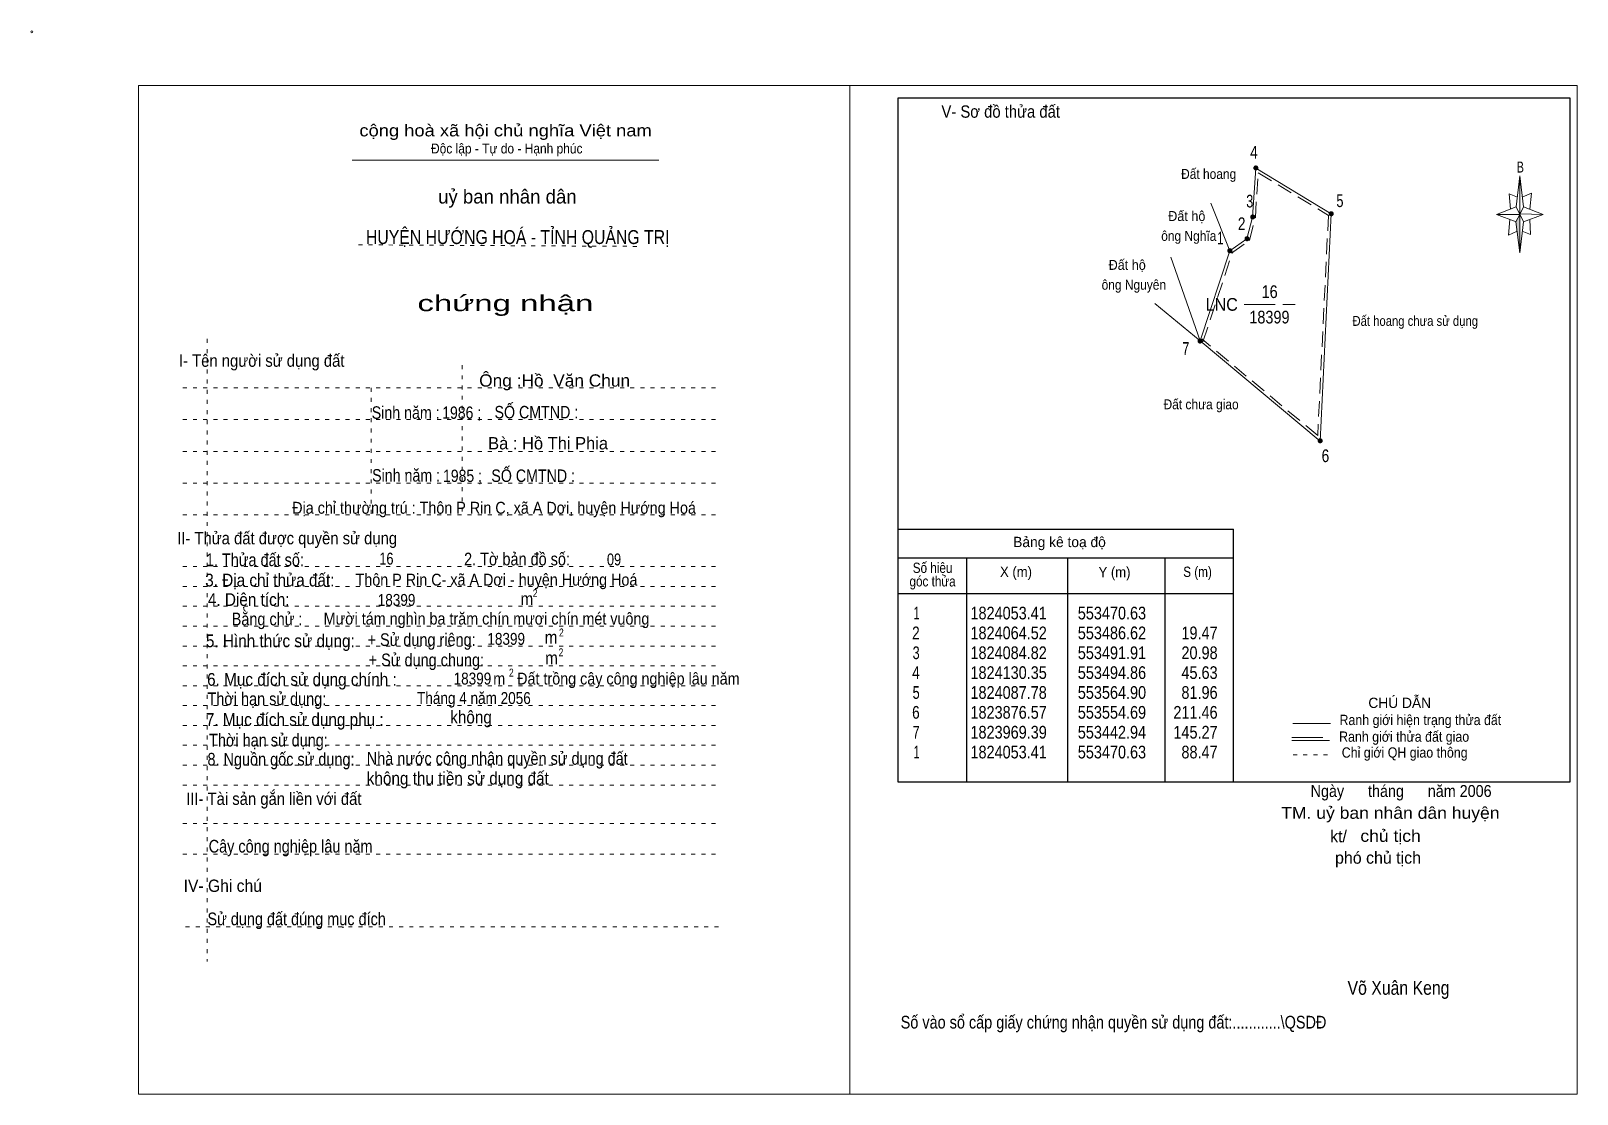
# Model space of a CAD drawing. Header units: centimetres. Extents: x -1.6 to 37.4, y -1.3 to 25.5.
import ezdxf
from ezdxf.enums import TextEntityAlignment as Align

# ---------------------------------------------------------------- set-up
doc = ezdxf.new("R2010")
doc.units = ezdxf.units.CM
doc.header["$LTSCALE"] = 0.13
for name, pattern in [('DOTTED', [1.5, 0.3, -1.2]), ('LONG_DASHED', [7.5, 6, -1.5]), ('MEDIUM_DASHED', [4.5, 3, -1.5])]:
    doc.linetypes.add(name, pattern=pattern)
for name, color, linetype, lineweight in [('1', 7, 'DOTTED', 13), ('10', 7, 'Continuous', 13), ('2', 7, 'Continuous', 25), ('3', 7, 'Continuous', 13), ('30', 7, 'Continuous', 13), ('32', 7, 'LONG_DASHED', 13), ('33', 7, 'LONG_DASHED', 13), ('35', 7, 'Continuous', 13)]:
    doc.layers.add(name, color=color, linetype=linetype, lineweight=lineweight)

msp = doc.modelspace()

# ---------------------------------------------------------------- hatches: boundary and pattern name
at = {"layer": '30'}
msp.add_hatch(color=256, dxfattribs=at).paths.add_polyline_path([(35.91, 20.87), (35.91, 19.91), (35.81, 20.69)])
at = {"layer": '32'}
for points in [[(29.3137, 22.0449, 1), (29.2137, 22.0449, 1)], [(29.2339, 20.8125, 1), (29.1339, 20.8125, 1)], [(31.2096, 20.8927, 1), (31.1096, 20.8927, 1)], [(29.0907, 20.2631, 1), (28.9907, 20.2631, 1)], [(28.6579, 19.9623, 1), (28.5579, 19.9623, 1)], [(27.9084, 17.6881, 1), (27.8084, 17.6881, 1)], [(30.9332, 15.1757, 1), (30.8332, 15.1757, 1)]]:
    msp.add_hatch(color=256, dxfattribs=at).paths.add_polyline_path(points)

# ---------------------------------------------------------------- linework, layer by layer
at = {"layer": '1', "linetype": 'Continuous'}
msp.add_line((6.51, 22.24), (14.23, 22.24), dxfattribs=at)
at = {"layer": '1'}
for p, q in [((6.67, 20.11), (13.82, 20.07)), ((2.86, 17.74), (2.86, 2.07)), ((9.28, 17.08), (9.28, 13.31)), ((2.25, 16.51), (15.75, 16.51)), ((6.99, 16.51), (6.99, 13.31)), ((2.25, 15.71), (15.75, 15.71)), ((2.25, 14.91), (15.75, 14.91)), ((2.25, 14.11), (15.75, 14.11)), ((2.25, 13.31), (15.75, 13.31)), ((2.25, 12.01), (15.75, 12.01)), ((2.25, 11.51), (15.75, 11.51)), ((2.25, 11.01), (15.75, 11.01)), ((2.25, 10.51), (15.75, 10.51)), ((2.25, 10.01), (15.75, 10.01)), ((2.25, 9.51), (15.75, 9.51)), ((2.25, 9.01), (15.75, 9.01)), ((2.25, 8.51), (15.75, 8.51)), ((2.25, 8.01), (15.75, 8.01)), ((2.25, 7.51), (15.75, 7.51)), ((2.25, 7.01), (15.75, 7.01)), ((2.25, 6.51), (15.75, 6.51)), ((2.25, 5.54), (15.75, 5.54)), ((2.25, 4.77), (15.75, 4.77)), ((2.32, 2.94), (15.82, 2.94))]:
    msp.add_line(p, q, dxfattribs=at)
at = {"layer": '10'}
for p, q in [((28.61, 19.96), (28.13, 21.16)), ((27.86, 17.69), (28.61, 19.96)), ((27.12, 19.8), (27.86, 17.69)), ((27.86, 17.69), (26.72, 18.63))]:
    msp.add_line(p, q, dxfattribs=at)
at = {"layer": '10', "linetype": 'MEDIUM_DASHED'}
msp.add_line((27.93, 17.67), (28.68, 19.94), dxfattribs=at)
at = {"layer": '10'}
msp.add_lwpolyline([(28.61, 19.96), (29.04, 20.26), (29.18, 20.81), (29.26, 22.04), (31.16, 20.89), (30.88, 15.17), (27.86, 17.69)], dxfattribs=at)
at = {"layer": '10', "linetype": 'MEDIUM_DASHED'}
msp.add_lwpolyline([(28.65, 19.9), (29.1, 20.22), (29.25, 20.8), (29.32, 21.92), (31.09, 20.85), (30.82, 15.31), (27.9, 17.74)], dxfattribs=at)
at = {"layer": '10'}
msp.add_circle((-1.55, 25.47), 0.025, dxfattribs=at)
at = {"layer": '2'}
for p, q in [((20.25, 12.95), (28.7, 12.95)), ((28.7, 6.59), (28.7, 12.95)), ((20.25, 12.23), (28.7, 12.23)), ((21.99, 6.59), (21.99, 12.23)), ((24.53, 10.89), (24.53, 12.23)), ((26.97, 12.23), (26.97, 6.59)), ((20.25, 11.33), (28.7, 11.33))]:
    msp.add_line(p, q, dxfattribs=at)
msp.add_lwpolyline([(37.18, 23.8), (20.25, 23.8), (20.25, 6.59), (37.18, 6.59)], close=True, dxfattribs=at)
msp.add_lwpolyline([(24.53, 6.59), (24.53, 10.39), (24.53, 10.89)], dxfattribs=at)
at = {"layer": '3'}
msp.add_line((19.04, 24.12), (19.04, -1.27), dxfattribs=at)
for points in [[(19.04, 24.12), (1.13, 24.12), (1.13, -1.27), (19.04, -1.27)], [(19.04, -1.27), (37.35, -1.27), (37.35, 24.12), (19.04, 24.12)]]:
    msp.add_lwpolyline(points, dxfattribs=at)
at = {"layer": '30'}
for p, q in [((35.82, 21.07), (35.91, 21.85)), ((36, 21.07), (36.5, 20.87)), ((35.82, 20.69), (35.32, 20.87)), ((36, 20.69), (35.91, 19.91)), ((36.16, 20.75), (36.18, 20.37)), ((36.18, 20.37), (35.97, 20.45))]:
    msp.add_line(p, q, dxfattribs=at)
for points in [[(35.91, 21.85), (36, 21.07), (35.91, 20.87)], [(35.91, 20.87), (35.32, 20.87), (35.82, 21.07), (36, 20.69), (36.5, 20.87), (35.91, 20.89)], [(35.91, 20.87), (35.91, 19.91), (35.81, 20.69)]]:
    msp.add_lwpolyline(points, close=True, dxfattribs=at)
for points in [[(35.97, 21.31), (36.2, 21.41), (36.16, 21.01)], [(35.91, 20.87), (35.82, 21.07), (35.32, 20.87)], [(35.85, 21.31), (35.64, 21.39), (35.67, 21.01)], [(35.66, 20.75), (35.62, 20.35), (35.84, 20.45)], [(35.91, 20.87), (36, 20.69), (36.5, 20.87)]]:
    msp.add_lwpolyline(points, dxfattribs=at)
at = {"layer": '32'}
for centre in [(29.2637, 22.0449), (29.1839, 20.8125), (31.1596, 20.8927), (29.0407, 20.2631), (28.6079, 19.9623), (27.8584, 17.6881), (30.8832, 15.1757)]:
    msp.add_circle(centre, 0.05, dxfattribs=at)
at = {"layer": '33'}
msp.add_line((28.97, 18.61), (30.25, 18.61), dxfattribs=at)
at = {"layer": '35'}
for p, q in [((30.19, 8.06), (31.14, 8.06)), ((30.17, 7.63), (31.12, 7.63))]:
    msp.add_line(p, q, dxfattribs=at)
at = {"layer": '35', "linetype": 'LONG_DASHED'}
msp.add_line((30.17, 7.71), (31.12, 7.71), dxfattribs=at)
at = {"layer": '35', "linetype": 'DOTTED'}
msp.add_line((30.2, 7.27), (31.19, 7.27), dxfattribs=at)

# ---------------------------------------------------------------- texts
at = {"layer": '1'}
for s, height, width, p in [('V- Sơ đồ thửa đất', 0.31, 0.9, (22.84, 23.31)), ('cộng hoà xã hội chủ nghĩa Việt nam', 0.3, 1.15, (10.375, 22.84)), ('Độc lập - Tự do - Hạnh phúc', 0.25, 0.9, (10.405, 22.41)), ('chứng nhận', 0.4, 1.55, (10.37, 18.44)), ('I- Tên người sử dụng đất', 0.31, 0.9, (4.235, 17.04)), ('II- Thửa đất được quyền sử dụng', 0.31, 0.9, (4.875, 12.57)), ('III- Tài sản gắn liền với đất', 0.31, 0.9, (4.54, 6.01)), ('IV- Ghi chú', 0.31, 0.95, (3.255, 3.82))]:
    msp.add_text(s, height=height, dxfattribs=dict(at, width=width)).set_placement(p, align=Align.CENTER)
msp.add_text('uỷ ban nhân dân', height=0.35, dxfattribs=at).set_placement((10.42, 21.15), align=Align.CENTER)
at = {"layer": '10'}
for s, height, width, p in [('Đất hoang', 0.25, 0.9, (28.075, 21.77)), ('Đất hoang chưa sử dụng ', 0.25, 0.85, (33.315, 18.07)), ('Ông :Hồ  Văn Chun', 0.31, 1.05, (11.61, 16.54)), ('Sinh năm :', 0.3149, 0.85, (7.86, 15.73)), ('1986 ;', 0.31, 0.85, (9.27, 15.73)), ('SỐ CMTND :', 0.3149, 0.85, (11.15, 15.74)), ('Đất chưa giao', 0.25, 0.9, (27.885, 15.97)), ('Sinh năm :', 0.3149, 0.85, (7.87, 14.15)), ('1985 ;', 0.31, 0.85, (9.29, 14.14)), ('SỐ CMTND :', 0.3149, 0.85, (11.07, 14.14)), ('Địa chỉ thường trú : Thôn P Rin C, xã A Dơi, huyện Hướng Hoá ', 0.3, 0.9, (10.135, 13.34)), ('16', 0.3, 0.8, (7.375, 12.06)), ('09', 0.3, 0.8, (13.105, 12.04)), ('Thôn P Rin C- xã A Dơi - huyện Hướng Hoá ', 0.3, 0.9, (10.195, 11.53)), ('18399', 0.3, 0.85, (7.63, 11.02)), ('Mười tám nghìn ba trăm chín mươi chín mét vuông ', 0.3, 0.9, (9.945, 10.55)), ('18399', 0.3, 0.85, (10.39, 10.04)), ('18399', 0.3, 0.85, (9.54, 9.04)), ('m   Đất trồng cây công nghiệp lâu năm ', 0.3, 0.9, (13.215, 9.04)), ('Tháng 4 năm 2056 ', 0.3, 0.85, (9.625, 8.55)), ('Ngày      tháng      năm 2006', 0.3, 0.9, (32.92, 6.21)), ('TM. uỷ ban nhân dân huyện', 0.3, 1.1, (32.65, 5.66)), ('chủ tịch', 0.3, 1.1, (32.655, 5.08)), ('Võ Xuân Keng ', 0.35, 0.85, (32.91, 1.23))]:
    msp.add_text(s, height=height, dxfattribs=dict(at, width=width)).set_placement(p, align=Align.CENTER)
for s, width, p in [('  Đất hộ', 0.95, (26.88, 20.71)), ('ông Nghĩa', 0.9, (26.88, 20.21)), ('  Đất hộ', 0.95, (25.38, 19.48)), ('ông Nguyên', 0.9, (25.38, 18.98))]:
    msp.add_text(s, height=0.25, dxfattribs=dict(at, width=width)).set_placement(p)
for s, height, p in [('Bà : Hồ Thị Phia', 0.31, (11.445, 14.96)), ('kt/ ', 0.3, (31.4, 5.07)), ('phó chủ tịch ', 0.3, (32.395, 4.53))]:
    msp.add_text(s, height=height, dxfattribs=at).set_placement(p, align=Align.CENTER)
at = {"layer": '2'}
for s, height, width, p in [('HUYỆN HƯỚNG HOÁ - TỈNH QUẢNG TRỊ', 0.35, 0.85, (10.68, 20.13)), ('Số hiệu', 0.2591, 0.85, (21.125, 11.85)), ('3. Địa chỉ thửa đất:', 0.32, 0.9, (4.44, 11.51)), ('góc thửa', 0.2591, 0.85, (21.125, 11.51)), ('X (m)', 0.2591, 0.95, (23.225, 11.75)), ('Y (m)', 0.2591, 0.95, (25.705, 11.74)), ('S (m)', 0.2591, 0.85, (27.795, 11.75)), ('Số vào sổ cấp giấy chứng nhận quyền sử dụng đất:............\\QSDĐ', 0.32, 0.85, (25.68, 0.38))]:
    msp.add_text(s, height=height, dxfattribs=dict(at, width=width)).set_placement(p, align=Align.CENTER)
msp.add_text('Bảng kê toạ độ', height=0.2591, dxfattribs=at).set_placement((24.32, 12.5), align=Align.CENTER)
for s, height, width, p in [('1. Thửa đất số:', 0.32, 0.85, (2.83, 12.02)), ('2. Tờ bản đồ số:', 0.32, 0.85, (9.33, 12.04)), ('4. Diện tích:', 0.32, 0.9, (2.88, 11.02)), ('m', 0.32, 0.9, (10.75, 11.04)), ('2', 0.2, 0.8, (11.06, 11.24)), ('Bằng chử :', 0.32, 0.85, (3.48, 10.53)), ('5. Hình thức sử dụng:', 0.32, 0.9, (2.83, 9.98)), ('+ Sử dụng riêng:', 0.32, 0.85, (6.9, 10.01)), ('m', 0.32, 0.9, (11.36, 10.07)), ('2', 0.2, 0.8, (11.72, 10.25)), ('+ Sử dụng chung:', 0.32, 0.85, (6.93, 9.5)), ('m', 0.32, 0.9, (11.37, 9.55)), ('2', 0.2, 0.8, (11.71, 9.75)), ('6. Mục đích sử dụng chính : ', 0.32, 0.9, (2.86, 9.01)), ('2', 0.2, 0.8, (10.46, 9.24)), ('Thời hạn sử dụng: ', 0.32, 0.85, (2.87, 8.52)), ('7. Mục đích sử dụng phụ : ', 0.32, 0.9, (2.83, 8)), ('không', 0.32, 0.9, (8.98, 8.06)), ('Thời hạn sử dụng: ', 0.32, 0.85, (2.91, 7.48)), ('8. Nguồn gốc sử dụng: ', 0.32, 0.85, (2.87, 7)), ('Nhà nước công nhận quyền sử dụng đất  ', 0.32, 0.85, (6.88, 7.02)), ('không thu tiền sử dụng đất', 0.32, 0.9, (6.88, 6.52)), ('Cây công nghiệp lâu năm', 0.32, 0.85, (2.9, 4.81)), ('Sử dụng đất đúng mục đích', 0.32, 0.85, (2.87, 2.98))]:
    msp.add_text(s, height=height, dxfattribs=dict(at, width=width)).set_placement(p)
at = {"layer": '30', "width": 0.75}
msp.add_text('B', height=0.2756, dxfattribs=at).set_placement((35.92, 21.93), align=Align.CENTER)
at = {"layer": '30'}
for s, width, p in [('1', 0.65, (20.8, 10.68)), ('1824053.41', 0.85, (24, 10.68)), ('553470.63', 0.85, (26.5, 10.68)), ('553470.63', 0.85, (26.5, 10.68)), ('2', 0.8, (20.8, 10.18)), ('1824064.52', 0.85, (24, 10.18)), ('553486.62', 0.85, (26.5, 10.18)), ('19.47', 0.85, (28.3, 10.18)), ('3', 0.75, (20.8, 9.68)), ('1824084.82', 0.85, (24, 9.68)), ('553491.91', 0.85, (26.5, 9.68)), ('20.98', 0.85, (28.3, 9.68)), ('4', 0.8, (20.8, 9.18)), ('1824130.35', 0.85, (24, 9.18)), ('553494.86', 0.85, (26.5, 9.18)), ('45.63', 0.85, (28.3, 9.18)), ('5', 0.75, (20.8, 8.68)), ('1824087.78', 0.85, (24, 8.68)), ('553564.90', 0.85, (26.5, 8.68)), ('81.96', 0.85, (28.3, 8.68)), ('6', 0.8, (20.8, 8.18)), ('1823876.57', 0.85, (24, 8.18)), ('553554.69', 0.85, (26.5, 8.18)), ('211.46', 0.85, (28.3, 8.18)), ('7', 0.75, (20.8, 7.68)), ('1823969.39', 0.85, (24, 7.68)), ('553442.94', 0.85, (26.5, 7.68)), ('145.27', 0.85, (28.3, 7.68)), ('1', 0.65, (20.8, 7.18)), ('1824053.41', 0.85, (24, 7.18)), ('553470.63', 0.85, (26.5, 7.18)), ('88.47', 0.85, (28.3, 7.18))]:
    msp.add_text(s, height=0.32, dxfattribs=dict(at, width=width)).set_placement(p, align=Align.RIGHT)
at = {"layer": '32'}
for s, width, p in [('4', 0.8, (29.215, 22.28)), ('3', 0.75, (29.11, 21.05)), ('5', 0.75, (31.38, 21.06)), ('2', 0.8, (28.905, 20.48)), ('1', 0.65, (28.37, 20.12)), ('7', 0.75, (27.5, 17.34)), ('6', 0.8, (31.015, 14.64))]:
    msp.add_text(s, height=0.32, dxfattribs=dict(at, width=width)).set_placement(p, align=Align.CENTER)
at = {"layer": '33', "width": 0.85}
for s, p in [('16', (29.61, 18.77)), ('18399', (29.605, 18.13))]:
    msp.add_text(s, height=0.32, dxfattribs=at).set_placement(p, align=Align.CENTER)
at = {"layer": '33', "width": 0.95}
msp.add_text('LNC', height=0.32, dxfattribs=at).set_placement((28.81, 18.45), align=Align.RIGHT)
at = {"layer": '35'}
msp.add_text('CHÚ DẪN', height=0.2591, dxfattribs=at).set_placement((32.885, 8.45), align=Align.CENTER)
at = {"layer": '35', "width": 0.9}
for s, p in [('Ranh giới hiện trạng thửa đất', (33.405, 8.02)), ('Ranh giới thửa đất giao ', (33.04, 7.6)), ('Chỉ giới QH giao thông', (33.01, 7.2))]:
    msp.add_text(s, height=0.2591, dxfattribs=at).set_placement(p, align=Align.CENTER)

doc.saveas('drawing.dxf')
